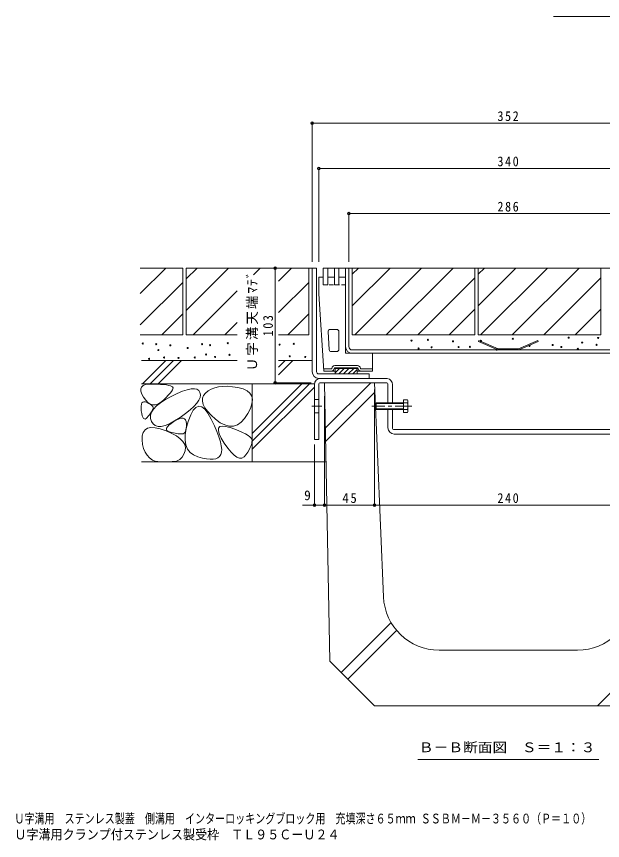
# Model space of a CAD drawing. Units: millimetres at full size, sheet at 1:3. Extents: x -1082 to 1183, y -818 to 815.
# Drawn here: x 201 to 727, y -818 to -78 of the extents above; entities that cross this region are included whole.
import ezdxf
from ezdxf.enums import TextEntityAlignment as Align

# ---------------------------------------------------------------- set-up
doc = ezdxf.new("R2010")
doc.units = ezdxf.units.MM
doc.header["$LTSCALE"] = 3
doc.header["$PDMODE"] = 32
doc.header["$PDSIZE"] = 2.4
doc.linetypes.add('CHAIN1', pattern=[8, 5, -1, 1, -1])
doc.linetypes.add('DASHED1', pattern=[1.8, 1.2, -0.6])
for name, color, linetype, lineweight in [('B-1', 2, 'Continuous', 9), ('B-2', 3, 'Continuous', 9), ('B-3', 4, 'Continuous', 9), ('B-4', 7, 'Continuous', 9), ('B-5', 7, 'Continuous', 9), ('B-8', 3, 'Continuous', 9), ('B-A', 2, 'Continuous', 9), ('B-E', 2, 'Continuous', 9), ('B-F', 6, 'Continuous', 5), ('F-5_F-5ﾚｲﾔ', 2, 'Continuous', 9)]:
    doc.layers.add(name, color=color, linetype=linetype, lineweight=lineweight)
doc.styles.add('ＭＳ ゴシック', font='')
doc.styles.get('ＭＳ ゴシック').set_extended_font_data('MS Gothic')

msp = doc.modelspace()

# ---------------------------------------------------------------- linework, layer by layer
at = {"layer": 'B-1'}
for p, q in [((466.129, -303.606), (470.129, -303.606)), ((466.129, -396.606), (466.129, -303.606)), ((470.129, -396.606), (470.129, -303.606)), ((472.129, -398.606), (517.129, -398.606)), ((517.129, -402.606), (517.129, -398.606)), ((472.129, -402.606), (517.129, -402.606))]:
    msp.add_line(p, q, dxfattribs=at)
for radius in [6, 2]:
    msp.add_arc((472.129, -396.606), radius, 180, 270, dxfattribs=at)
at = {"layer": 'B-2'}
for p, q in [((476.129, -303.606), (808.129, -303.606)), ((496.129, -311.606), (496.129, -303.606)), ((499.129, -374.106), (499.129, -303.606)), ((632.688, -377.106), (615.377, -369.522)), ((651.571, -377.106), (668.882, -369.522)), ((502.129, -377.106), (782.129, -377.106)), ((632.897, -376.106), (651.361, -376.106)), ((502.129, -380.106), (782.129, -380.106))]:
    msp.add_line(p, q, dxfattribs=at)
at = {"layer": 'B-2', "linetype": 'DASHED1'}
for p, q in [((496.129, -374.106), (496.129, -311.606)), ((476.129, -318.606), (496.129, -318.606))]:
    msp.add_line(p, q, dxfattribs=at)
at = {"layer": 'B-2'}
for points in [[(632.897, -376.106), (615.778, -368.606), (615.377, -369.522)], [(651.361, -376.106), (668.481, -368.606), (668.882, -369.522)]]:
    msp.add_lwpolyline(points, dxfattribs=at)
for radius in [6, 3]:
    msp.add_arc((502.129, -374.106), radius, 180, 270, dxfattribs=at)
at = {"layer": 'B-3'}
for p, q in [((497.129, -303.606), (476.129, -303.606)), ((472.129, -326.606), (472.129, -311.606)), ((476.129, -311.606), (472.129, -311.606)), ((476.129, -318.606), (476.129, -311.606)), ((486.129, -318.606), (486.129, -311.606)), ((490.129, -311.606), (490.129, -318.606)), ((492.129, -311.606), (490.129, -311.606)), ((496.129, -311.606), (492.129, -311.606)), ((496.129, -380.106), (496.129, -311.606)), ((476.129, -318.606), (480.129, -318.606)), ((486.129, -318.606), (490.129, -318.606)), ((472.129, -326.606), (476.629, -396.106)), ((481.388, -376.736), (480.352, -360.736)), ((482.348, -358.606), (488.129, -358.606)), ((490.129, -376.606), (490.129, -360.606)), ((488.129, -378.606), (483.384, -378.606)), ((496.129, -380.106), (520.129, -380.106)), ((520.129, -396.106), (520.129, -380.106)), ((506.879, -391.106), (486.379, -391.106)), ((483.379, -394.106), (476.629, -394.106)), ((476.629, -396.106), (476.629, -394.106)), ((483.379, -396.106), (476.629, -396.106)), ((483.379, -396.106), (486.629, -396.106)), ((506.879, -393.106), (486.379, -393.106)), ((486.629, -393.106), (486.629, -398.606)), ((486.629, -393.206), (506.629, -393.206)), ((486.629, -393.306), (506.629, -393.306)), ((486.629, -393.406), (506.629, -393.406)), ((486.629, -393.506), (506.629, -393.506)), ((486.629, -393.606), (506.629, -393.606)), ((490.673, -393.606), (486.629, -397.65)), ((506.629, -398.606), (486.629, -398.606)), ((494.915, -393.606), (489.915, -398.606)), ((499.158, -393.606), (494.158, -398.606)), ((503.401, -393.606), (498.401, -398.606)), ((506.629, -394.62), (502.643, -398.606)), ((506.629, -393.106), (506.629, -398.606)), ((506.629, -396.106), (520.129, -396.106)), ((509.879, -394.106), (520.129, -394.106))]:
    msp.add_line(p, q, dxfattribs=at)
msp.add_lwpolyline([(486.129, -311.606), (480.129, -311.606), (480.129, -318.606)], dxfattribs=at)
for centre, radius, start, end in [((482.348, -360.606), 2, 90, 183.7046), ((488.129, -360.606), 2, 0, 90), ((483.384, -376.606), 2, 183.7046, 270), ((488.129, -376.606), 2, 270, 0), ((486.379, -393.606), 2.5, 90, 180), ((506.879, -393.606), 2.5, 0, 90), ((483.379, -393.606), 2.5, 270, 0), ((483.379, -393.606), 0.5, 270, 0), ((486.379, -393.606), 0.5, 90, 180), ((506.879, -393.606), 0.5, 0, 90), ((509.879, -393.606), 2.5, 180, 270), ((509.879, -393.606), 0.5, 180, 270)]:
    msp.add_arc(centre, radius, start, end, dxfattribs=at)
at = {"layer": 'B-4'}
for p, q in [((466.129, -172.603), (466.129, -297.861)), ((466.129, -173.503), (818.129, -173.503)), ((472.129, -213.239), (472.129, -297.861)), ((812.129, -214.139), (472.129, -214.139)), ((499.129, -253.822), (499.129, -297.861)), ((499.129, -254.722), (785.129, -254.722)), ((432.808, -303.606), (432.808, -406.606)), ((431.908, -406.606), (465.178, -406.606)), ((522.129, -517.282), (522.129, -412.606)), ((477.129, -517.282), (477.129, -418.631)), ((468.129, -517.282), (468.129, -461.857)), ((468.129, -516.382), (457.494, -516.382)), ((477.129, -516.382), (468.129, -516.382)), ((522.129, -516.382), (477.129, -516.382)), ((762.129, -516.382), (522.129, -516.382))]:
    msp.add_line(p, q, dxfattribs=at)
for p in [(466.129, -173.503), (472.129, -214.139), (499.129, -254.722), (432.808, -303.606), (432.808, -406.606), (468.129, -516.382), (477.129, -516.382), (522.129, -516.382)]:
    msp.add_point(p, dxfattribs=at)
at = {"layer": 'B-5'}
msp.add_line((560.817, -744.825), (723.43, -744.825), dxfattribs=at)
at = {"layer": 'B-8'}
for p, q in [((533.129, -406.606), (473.129, -406.606)), ((473.729, -402.606), (532.529, -402.606)), ((468.129, -408.206), (468.129, -457.606)), ((472.129, -407.606), (472.129, -457.606)), ((534.129, -424.606), (534.129, -407.606)), ((538.129, -424.606), (538.129, -408.206)), ((534.129, -447.006), (534.129, -430.606)), ((538.129, -447.606), (538.129, -430.606)), ((745.129, -448.606), (539.129, -448.606)), ((468.129, -457.606), (472.129, -457.606)), ((744.529, -452.606), (539.729, -452.606))]:
    msp.add_line(p, q, dxfattribs=at)
at = {"layer": 'B-8', "linetype": 'DASHED1'}
for p, q in [((472.129, -421.606), (468.129, -421.606)), ((538.129, -424.606), (534.129, -424.606)), ((472.129, -433.606), (468.129, -433.606)), ((538.129, -430.606), (534.129, -430.606))]:
    msp.add_line(p, q, dxfattribs=at)
at = {"layer": 'B-8', "linetype": 'CHAIN1'}
msp.add_line((465.93, -427.606), (474.76, -427.606), dxfattribs=at)
at = {"layer": 'B-8'}
for centre, radius, start, end in [((473.729, -408.206), 5.6, 90, 180), ((473.129, -407.606), 1, 90, 180), ((532.529, -408.206), 5.6, 79.6124, 90), ((533.129, -407.606), 1, 0, 90), ((532.529, -408.206), 5.6, 0, 79.6124), ((539.729, -447.006), 5.6, 180, 270), ((539.129, -447.606), 1, 180, 270)]:
    msp.add_arc(centre, radius, start, end, dxfattribs=at)
at = {"layer": 'B-A', "color": 6, "lineweight": 5}
for p, q in [((480.129, -303.606), (476.129, -303.606)), ((476.129, -303.606), (476.129, -318.606)), ((480.129, -318.606), (480.129, -303.606)), ((486.129, -303.606), (486.129, -318.606)), ((476.129, -318.606), (480.129, -318.606)), ((486.129, -318.606), (490.129, -318.606))]:
    msp.add_line(p, q, dxfattribs=at)
at = {"layer": 'B-A', "linetype": 'CHAIN1'}
msp.add_line((555.468, -427.606), (519.574, -427.606), dxfattribs=at)
at = {"layer": 'B-A'}
for p, q in [((523.107, -425.148), (523.648, -424.606)), ((523.107, -430.065), (523.107, -425.148)), ((548.107, -425.148), (523.107, -425.148)), ((523.648, -424.606), (523.648, -430.606)), ((548.107, -424.606), (523.648, -424.606)), ((548.107, -421.833), (548.107, -433.38)), ((551.66, -421.833), (548.107, -421.833)), ((551.66, -424.72), (548.107, -424.72)), ((551.66, -421.833), (552.107, -422.606)), ((552.107, -432.606), (552.107, -422.606)), ((523.107, -430.065), (523.648, -430.606)), ((548.107, -430.065), (523.107, -430.065)), ((548.107, -430.606), (523.648, -430.606)), ((551.66, -430.493), (548.107, -430.493)), ((551.66, -433.38), (548.107, -433.38)), ((552.107, -432.606), (551.66, -433.38))]:
    msp.add_line(p, q, dxfattribs=at)
at = {"layer": 'B-A', "color": 6, "lineweight": 5}
msp.add_lwpolyline([(490.129, -318.606), (490.129, -303.606), (486.129, -303.606)], dxfattribs=at)
at = {"layer": 'B-A'}
for centre, radius, start, end in [((548.709, -423.537), 3.408, 4.38425, 29.99998), ((542.553, -427.606), 9.553, 342.41203, 17.58795), ((549.261, -423.186), 2.848, 327.42444, 358.1913), ((548.709, -431.676), 3.408, 330, 355.61574), ((549.261, -432.026), 2.848, 1.80869, 32.57555)]:
    msp.add_arc(centre, radius, start, end, dxfattribs=at)
at = {"layer": 'B-E'}
for p, q in [((311.929, -303.606), (350.129, -303.606)), ((311.929, -326.399), (334.722, -303.606)), ((350.129, -303.606), (350.129, -363.606)), ((353.129, -313.346), (362.869, -303.606)), ((353.129, -341.631), (391.154, -303.606)), ((353.129, -303.606), (463.129, -303.606)), ((353.129, -303.606), (353.129, -363.606)), ((413.388, -309.656), (419.438, -303.606)), ((436.049, -315.28), (447.722, -303.606)), ((463.129, -303.606), (463.129, -363.606)), ((463.129, -303.606), (466.129, -303.606)), ((507.708, -303.606), (502.129, -309.185)), ((535.992, -303.606), (502.129, -337.469)), ((612.129, -303.606), (502.129, -303.606)), ((502.129, -303.606), (502.129, -363.606)), ((564.276, -303.606), (504.276, -363.606)), ((532.561, -363.606), (592.561, -303.606)), ((612.129, -363.606), (612.129, -303.606)), ((615.129, -363.606), (615.129, -303.606)), ((615.129, -309.185), (620.708, -303.606)), ((615.129, -337.469), (648.992, -303.606)), ((615.129, -303.606), (725.129, -303.606)), ((617.276, -363.606), (677.276, -303.606)), ((645.561, -363.606), (705.561, -303.606)), ((725.129, -363.606), (725.129, -303.606)), ((311.929, -354.683), (350.129, -316.484)), ((436.049, -343.564), (463.129, -316.484)), ((560.845, -363.606), (612.129, -312.322)), ((673.845, -363.606), (725.129, -312.322)), ((359.438, -363.606), (398.875, -324.17)), ((331.291, -363.606), (350.129, -344.768)), ((444.291, -363.606), (463.129, -344.768)), ((589.129, -363.606), (612.129, -340.606)), ((702.129, -363.606), (725.129, -340.606)), ((387.722, -363.606), (398.875, -352.454)), ((311.929, -363.606), (350.129, -363.606)), ((353.129, -363.606), (398.875, -363.606)), ((436.049, -363.606), (463.129, -363.606)), ((612.129, -363.606), (502.129, -363.606)), ((615.129, -363.606), (725.129, -363.606)), ((398.875, -386.606), (312.929, -386.606)), ((313.78, -407.606), (334.78, -386.606)), ((320.851, -407.606), (341.851, -386.606)), ((327.922, -407.606), (348.922, -386.606)), ((436.049, -392.409), (441.851, -386.606)), ((436.049, -399.48), (448.922, -386.606)), ((466.129, -386.606), (436.049, -386.606)), ((312.929, -407.606), (468.162, -407.606)), ((412.429, -451.987), (456.811, -407.606)), ((412.429, -459.059), (463.882, -407.606)), ((412.429, -407.606), (412.429, -477.606)), ((412.429, -466.13), (468.129, -410.43)), ((312.929, -477.606), (478.549, -477.606))]:
    msp.add_line(p, q, dxfattribs=at)
for points in [[(340.951, -410.304), (341.276, -410.971), (341.213, -411.873), (340.762, -413.007), (339.924, -414.376), (338.698, -415.977), (337.085, -417.813), (335.084, -419.882), (332.695, -422.184), (330.157, -424.259), (327.706, -425.648), (325.342, -426.349), (323.066, -426.364), (320.878, -425.691), (318.778, -424.33), (316.765, -422.283), (314.839, -419.549), (313.322, -416.67), (312.533, -414.189), (312.472, -412.107), (313.14, -410.423), (314.536, -409.137), (316.661, -408.249), (319.514, -407.76), (323.095, -407.669), (326.827, -407.804), (330.13, -407.995), (333.004, -408.242), (335.45, -408.543), (337.468, -408.901), (339.058, -409.313), (340.219, -409.781)], [(365.481, -415.222), (365.875, -417.348), (365.52, -419.668), (364.417, -422.184), (362.565, -424.894), (359.965, -427.8), (356.616, -430.9), (352.519, -434.196), (347.673, -437.686), (342.703, -440.881), (338.232, -443.29), (334.261, -444.913), (330.789, -445.75), (327.817, -445.801), (325.344, -445.066), (323.371, -443.545), (321.897, -441.238), (321.105, -438.525), (321.174, -435.784), (322.107, -433.017), (323.901, -430.222), (326.559, -427.4), (330.078, -424.552), (334.461, -421.677), (339.705, -418.774), (345.075, -416.167), (349.83, -414.178), (353.973, -412.807), (357.501, -412.054), (360.417, -411.919), (362.718, -412.402), (364.407, -413.503)], [(379.401, -439.222), (383.74, -442.389), (387.876, -444.475), (391.81, -445.479), (395.541, -445.402), (399.07, -444.243), (402.396, -442.003), (405.52, -438.681), (408.441, -434.278), (410.77, -429.585), (412.116, -425.395), (412.48, -421.707), (411.861, -418.522), (410.26, -415.839), (407.676, -413.659), (404.11, -411.981), (399.561, -410.806), (394.698, -410.075), (390.186, -409.729), (386.028, -409.769), (382.221, -410.194), (378.768, -411.005), (375.666, -412.201), (372.918, -413.783), (370.521, -415.75), (368.718, -418.007), (367.746, -420.457), (367.608, -423.101), (368.301, -425.938), (369.828, -428.969), (372.186, -432.193), (375.378, -435.611)], [(323.337, -430.219), (322.982, -430.981), (322.544, -431.793), (322.023, -432.657), (321.419, -433.572), (320.733, -434.537), (319.963, -435.555), (319.111, -436.623), (318.176, -437.742), (317.239, -438.652), (316.379, -439.091), (315.596, -439.059), (314.891, -438.557), (314.263, -437.584), (313.713, -436.14), (313.239, -434.225), (312.844, -431.84), (312.612, -429.429), (312.631, -427.439), (312.9, -425.868), (313.42, -424.718), (314.19, -423.988), (315.211, -423.677), (316.483, -423.787), (318.005, -424.317), (319.529, -425.056), (320.809, -425.795), (321.843, -426.534), (322.632, -427.272), (323.176, -428.01), (323.475, -428.747), (323.529, -429.483)], [(384.21, -471.078), (384.831, -468.975), (384.969, -466.338), (384.621, -463.167), (383.79, -459.462), (382.473, -455.223), (380.673, -450.45), (378.387, -445.143), (375.618, -439.302), (372.66, -433.988), (369.81, -430.263), (367.068, -428.126), (364.434, -427.578), (361.908, -428.618), (359.49, -431.247), (357.18, -435.464), (354.978, -441.27), (353.232, -447.541), (352.293, -453.156), (352.158, -458.113), (352.83, -462.414), (354.306, -466.057), (356.589, -469.044), (359.676, -471.373), (363.57, -473.046), (367.651, -474.191), (371.304, -474.939), (374.527, -475.289), (377.322, -475.242), (379.687, -474.797), (381.624, -473.955), (383.131, -472.715)], [(349.406, -452.511), (348.355, -452.511), (347.203, -452.444), (345.95, -452.31), (344.594, -452.109), (343.137, -451.842), (341.579, -451.507), (339.918, -451.107), (338.156, -450.639), (336.631, -450.057), (335.679, -449.315), (335.302, -448.412), (335.498, -447.347), (336.269, -446.122), (337.614, -444.735), (339.533, -443.188), (342.026, -441.479), (344.635, -439.943), (346.899, -438.913), (348.821, -438.388), (350.399, -438.37), (351.633, -438.857), (352.524, -439.849), (353.071, -441.348), (353.275, -443.352), (353.243, -445.47), (353.081, -447.31), (352.791, -448.872), (352.372, -450.156), (351.824, -451.162), (351.147, -451.889), (350.341, -452.339)], [(411.952, -457.235), (412.175, -458.378), (412.148, -459.693), (411.872, -461.178), (411.346, -462.835), (410.571, -464.663), (409.546, -466.662), (408.272, -468.832), (406.748, -471.173), (405.002, -473.135), (403.059, -474.165), (400.921, -474.264), (398.587, -473.433), (396.057, -471.67), (393.33, -468.976), (390.408, -465.351), (387.29, -460.795), (384.558, -456.184), (382.792, -452.392), (381.992, -449.42), (382.16, -447.268), (383.293, -445.935), (385.394, -445.423), (388.461, -445.73), (392.495, -446.857), (396.751, -448.364), (400.486, -449.811), (403.7, -451.198), (406.393, -452.526), (408.565, -453.793), (410.215, -455), (411.344, -456.148)]]:
    msp.add_lwpolyline(points, close=True, dxfattribs=at)
for points in [[(322.98, -475.987), (320.302, -474.003), (318.069, -471.61), (316.282, -468.807), (314.94, -465.595), (314.044, -461.973), (313.593, -457.942), (313.728, -454.107), (314.589, -451.075), (316.176, -448.845), (318.489, -447.418), (321.528, -446.793), (325.293, -446.971), (329.784, -447.951), (335.001, -449.734), (340.135, -451.97), (344.376, -454.309), (347.725, -456.752), (350.181, -459.298), (351.745, -461.948), (352.416, -464.701), (352.195, -467.558), (351.081, -470.518)], [(351.081, -470.518), (349.382, -473.282), (347.403, -475.549)], [(322.98, -475.987), (325.391, -476.819), (327.532, -477.228)], [(327.532, -477.228), (331.971, -477.474), (337.252, -477.47)], [(347.403, -475.549), (344.434, -476.802), (340.498, -477.305), (337.252, -477.47)]]:
    msp.add_lwpolyline(points, dxfattribs=at)
at = {"layer": 'B-E', "color": 7}
for centre in [(555.291, -368.752), (569.973, -368.02), (592.509, -369.317), (617.59, -368.885), (646.129, -367.049), (696.258, -366.051), (722.706, -366.332), (314.143, -371.262), (326.255, -371.944), (328.132, -377.233), (338.879, -372.968), (354.403, -375.356), (367.368, -371.944), (374.532, -372.797), (390.397, -371.006), (436.912, -372.314), (449.607, -371.56), (561.591, -375.804), (573.266, -374.723), (597.482, -374.507), (607.645, -374.29), (631.644, -376.885), (661.104, -373.534), (681.86, -372.669), (689.644, -374.398), (704.502, -376.01), (708.42, -370.48), (721.323, -372.554), (319.773, -385.08), (333.249, -383.886), (346.214, -384.227), (360.789, -383.844), (370.95, -381.156), (379.05, -383.41), (391.933, -381.497), (446.01, -382.777), (459.92, -383.41)]:
    msp.add_circle(centre, 0.5, dxfattribs=at)
at = {"layer": 'B-F'}
for p, q in [((477.129, -406.606), (522.129, -406.606)), ((482.129, -656.606), (477.129, -406.606)), ((477.946, -447.413), (518.752, -406.606)), ((530.133, -598.688), (522.129, -406.606)), ((478.181, -459.198), (522.475, -414.904)), ((722.047, -696.606), (802.947, -615.706)), ((492.088, -666.565), (536.883, -621.77)), ((498.099, -672.576), (541.852, -628.823)), ((704.169, -646.606), (580.089, -646.606)), ((522.129, -696.606), (482.129, -656.606)), ((522.129, -696.606), (762.129, -696.606))]:
    msp.add_line(p, q, dxfattribs=at)
for centre, start, end in [((580.089, -596.606), 182.38594, 270), ((704.169, -596.606), 270, 357.61406)]:
    msp.add_arc(centre, 50, start, end, dxfattribs=at)
at = {"layer": 'F-5_F-5ﾚｲﾔ', "color": 7}
msp.add_line((833.641, -77.718), (682.706, -77.718), dxfattribs=at)

# ---------------------------------------------------------------- texts
at = {"layer": 'B-4', "color": 2, "style": 'ＭＳ ゴシック'}
msp.add_text('9', height=8.798, dxfattribs=at).set_placement((458.927, -514.582), align=Align.BOTTOM_LEFT)
at = {"layer": 'B-4', "color": 2, "char_height": 8.798, "attachment_point": 7, "style": 'ＭＳ ゴシック'}
for s, insert in [('\\T1.27;\\W0.9;352', (632.379, -171.703)), ('\\T1.27;\\W0.9;340', (632.379, -212.339)), ('\\T1.27;\\W0.9;286', (632.379, -252.922)), ('\\T1.27;\\W0.95;45', (493.254, -514.582)), ('\\T1.27;\\W0.9;240', (632.379, -514.582))]:
    msp.add_mtext(s, dxfattribs=dict(at, insert=insert))
at = {"layer": 'B-4', "color": 2, "char_height": 8.798, "attachment_point": 7, "rotation": 90, "style": 'ＭＳ ゴシック'}
for s, insert in [('\\T1.16;Ｕ字溝天端ﾏﾃﾞ', (417.652, -396.106)), ('\\T1.27;\\W0.9;103', (431.008, -364.856))]:
    msp.add_mtext(s, dxfattribs=dict(at, insert=insert))
at = {"layer": 'B-5', "color": 2, "style": 'ＭＳ ゴシック', "width": 1.1}
msp.add_text('Ｂ－Ｂ断面図\u3000Ｓ＝１：３', height=8.798, dxfattribs=at).set_placement((561.885, -740.869), align=Align.BOTTOM_LEFT)
at = {"layer": 'F-5_F-5ﾚｲﾔ', "style": 'ＭＳ ゴシック'}
for s, width, p in [('Ｕ字溝用\u3000ステンレス製蓋\u3000側溝用\u3000インターロッキングブロック用\u3000充填深さ６５ｍｍ ＳＳＢＭ－Ｍ－３５６０（Ｐ＝１０）', 0.75, (199.019, -804.823)), ('Ｕ字溝用クランプ付ステンレス製受枠\u3000ＴＬ９５ＣーＵ２４', 0.9, (199.019, -819.138))]:
    msp.add_text(s, height=8.798, dxfattribs=dict(at, width=width)).set_placement(p, align=Align.BOTTOM_LEFT)

doc.saveas('drawing.dxf')
